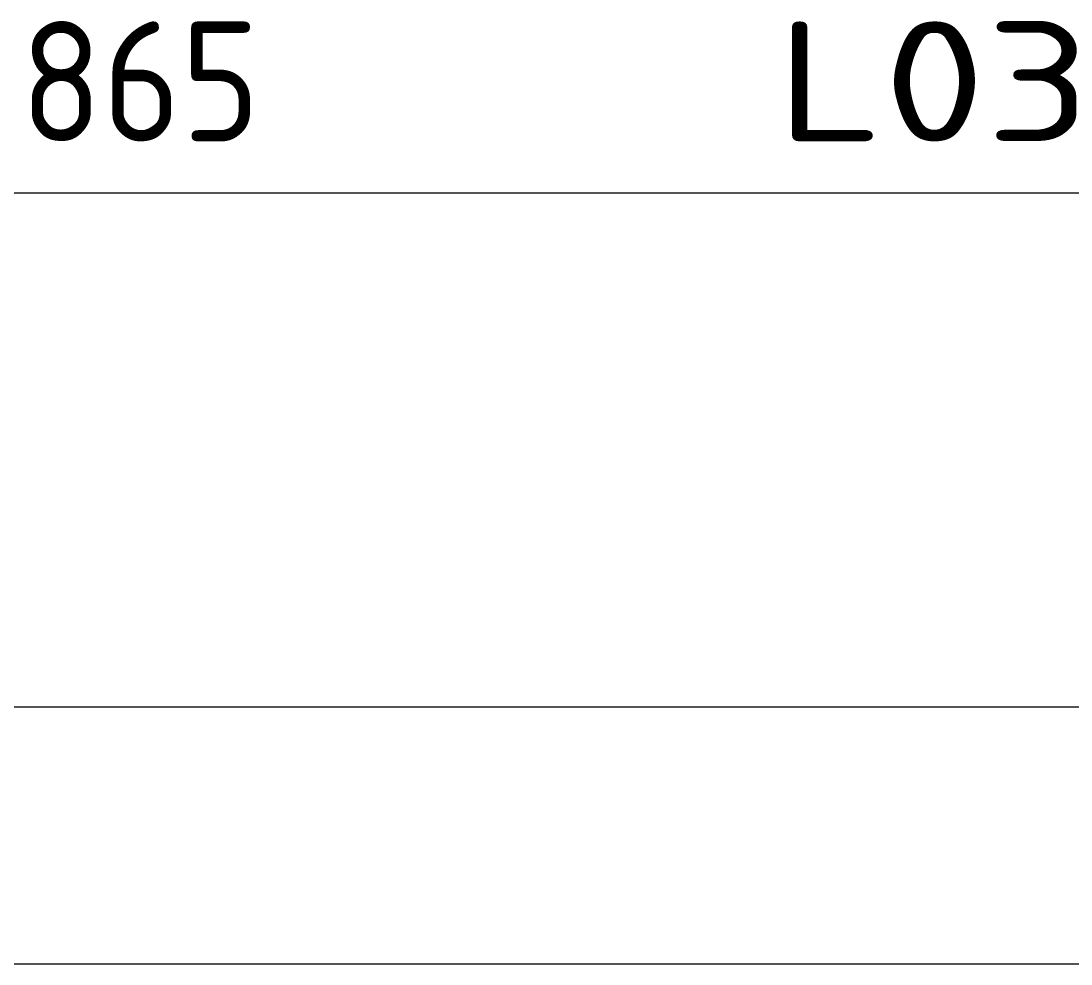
# Model space of a CAD drawing. Header units: millimetres. Extents: x 120 to 10915, y 515 to 8014.
# Drawn here: x 2347.7 to 2654.1, y 520 to 795.1 of the extents above; entities that cross this region are included whole.
import ezdxf
from ezdxf.enums import TextEntityAlignment as Align

# ---------------------------------------------------------------- set-up
doc = ezdxf.new("R2010")
doc.units = ezdxf.units.MM
doc.layers.add('201_Dimensions', color=7, linetype='Continuous', lineweight=13)
doc.styles.get("Standard").update_dxf_attribs({"font": 'isocp.shx'})

# ---------------------------------------------------------------- blocks, each defined once
blk = doc.blocks.new('BLOCK102')
at = {"layer": '201_Dimensions', "color": 2, "lineweight": 18}
blk.add_line((1950, -1425), (2924, -1425), dxfattribs=at)
at = {"layer": '201_Dimensions', "color": 2, "lineweight": 18, "width": 0.898397}
blk.add_text('L030.1.B.L=', height=35, dxfattribs=at).set_placement((2567.999268, -1410), (2847.999756, -1410), align=Align.FIT)
blk = doc.blocks.new('BLOCK103')
at = {"layer": '201_Dimensions', "color": 2, "lineweight": 18}
blk.add_line((1950, -1425), (4519.998047, -1425), dxfattribs=at)
blk = doc.blocks.new('BLOCK105')
at = {"layer": '201_Dimensions', "color": 2, "lineweight": 18}
blk.add_line((1950, -1575), (5687, -1575), dxfattribs=at)
blk = doc.blocks.new('BLOCK106')
at = {"layer": '201_Dimensions', "color": 2, "lineweight": 18}
blk.add_line((1950, -1650), (5963, -1650), dxfattribs=at)
blk = doc.blocks.new('BLOCK107')
at = {"layer": '201_Dimensions', "color": 2, "lineweight": 18}
blk.add_line((1950, -1425), (2814.997559, -1425), dxfattribs=at)
at = {"layer": '201_Dimensions', "color": 2, "lineweight": 18, "width": 0.736842}
blk.add_text('865', height=35, dxfattribs=at).set_placement((2347.498779, -1410), (2417.498779, -1410), align=Align.FIT)

msp = doc.modelspace()

# ---------------------------------------------------------------- block references
at = {"layer": '201_Dimensions', "lineweight": 0}
for name in ['BLOCK105', 'BLOCK106', 'BLOCK102', 'BLOCK103', 'BLOCK107']:
    msp.add_blockref(name, (0, 2170), dxfattribs=at)

doc.saveas('drawing.dxf')
